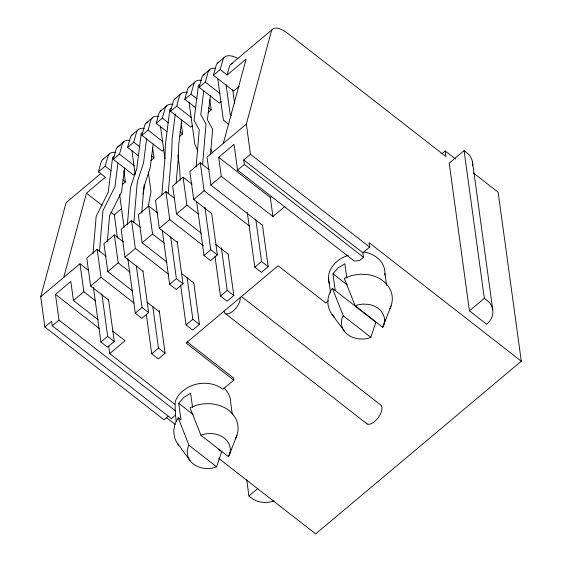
<?xml version="1.0" encoding="UTF-8"?>
<svg xmlns="http://www.w3.org/2000/svg" width="562" height="562" viewBox="0 0 562 562"><rect width="100%" height="100%" fill="white"/><g stroke="black" fill="none" stroke-linecap="round" stroke-linejoin="round"><path stroke-width="0.84" d="M93.011 253.581L96.172 216.356L108.199 192.422L112.4 159.144A9.498 3.484 50 0 1 113.798 156.693M99.481 251.369L102.937 210.68L114.964 186.739L117.978 162.847M107.349 241.808L109.555 215.836L121.589 191.895L124.602 168.003M127.377 224.73L130.532 187.504L136.805 168.403L141.006 135.119A9.498 3.484 50 0 1 142.397 132.674M133.847 222.51L137.297 181.821L143.57 162.72L146.584 138.828M141.715 212.949L143.914 186.977L150.187 167.876L153.201 143.984M161.807 195.007L164.891 158.646L165.404 144.378L169.605 111.1A9.498 3.484 50 0 1 171.003 108.656M168.207 193.651L171.656 152.962L172.169 138.702L175.295 113.953M176.145 183.226L178.28 158.119L178.793 143.858L181.807 119.966M196.096 167.012L199.257 129.787L194.009 120.359L198.21 87.082A9.498 3.484 50 0 1 199.11 84.743M202.566 164.799L206.015 124.111L200.775 114.676L203.788 90.784M210.511 154.367L212.64 129.267L207.392 119.832L210.511 95.09M176.215 421.662C175.485 414.897 174.838 408.138 175.302 401.401C178.597 392.627 186.781 386.775 195.597 384.359A28.486 22.902 -7.8 0 1 222.938 389.234L233.764 380.144L233.455 377.91L187.174 341.865M142.987 194.009L144.364 186.493L144.132 184.786M148.227 206.69L150.988 191.649L148.298 172.042M168.319 416.175L164.013 419.786L44.848 326.979L40.71 296.764L65.705 204.09A28.486 10.453 50 0 1 67.77 201.344M63.71 277.452L86.443 193.173L105.382 177.269L98.42 171.846L101.069 162.362A37.984 13.938 50 0 1 103.822 158.709M237.817 58.385A37.984 13.938 50 0 0 222.826 60.113L220.171 69.604L227.132 75.02L229.394 66.625A28.486 10.453 50 0 1 232.57 63.471M223.339 143.394L246.072 59.115L227.132 75.02M284.941 206.437L272.928 216.532L221.287 176.313L218.681 157.29L234.038 144.392L237.564 170.131L354.292 261.042L359.525 260.585L363.488 257.263L362.876 252.788L369.641 247.104L250.476 154.297L246.339 124.076L271.334 31.402A28.486 10.453 50 0 1 288.749 34.142L445.947 156.566L445.181 150.967L441.851 153.763M98.42 171.846L105.178 166.169L107.834 156.679A37.984 13.938 50 0 1 115.765 152.428M135.386 173.553L133.531 175.105L113.299 159.355L115.955 149.864A37.984 13.938 50 0 1 120.184 145.663M113.299 159.355L119.481 154.157L122.137 144.673A37.984 13.938 50 0 1 130.061 140.416M138.393 155.744L127.602 147.342L130.251 137.852A37.984 13.938 50 0 1 133.004 134.199M127.602 147.342L133.784 142.151L136.44 132.66A37.984 13.938 50 0 1 144.364 128.41M163.985 149.527L162.13 151.087L141.898 135.33L144.553 125.846A37.984 13.938 50 0 1 147.307 122.186M141.898 135.33L148.087 130.138L150.742 120.654A37.984 13.938 50 0 1 158.667 116.397M166.991 131.726L156.201 123.324L158.856 113.833A37.984 13.938 50 0 1 161.61 110.18M156.201 123.324L162.383 118.125L165.038 108.642A37.984 13.938 50 0 1 172.97 104.384M192.59 125.509L190.736 127.068L170.504 111.311L173.159 101.827A37.984 13.938 50 0 1 175.906 98.167M170.504 111.311L176.686 106.12L179.341 96.629A37.984 13.938 50 0 1 187.265 92.379M195.597 107.707L184.807 99.298L187.455 89.815A37.984 13.938 50 0 1 190.209 86.162M184.807 99.298L190.989 94.107L193.644 84.623A37.984 13.938 50 0 1 201.568 80.366M221.189 101.49L219.335 103.05L199.103 87.293L201.758 77.802A37.984 13.938 50 0 1 204.512 74.149M199.103 87.293L205.292 82.101L207.947 72.61A37.984 13.938 50 0 1 215.19 68.269M239.173 86.393L233.637 91.037L213.405 75.28L216.061 65.796A37.984 13.938 50 0 1 218.815 62.136M178.765 445.16A32.315 25.978 -7.8 0 1 174.67 437.749L173.658 431.04L174.845 424.247L178.147 417.833L189.036 445.315L187.996 447.338L187.202 451.89L187.877 456.386A21.651 17.408 -7.8 0 0 214.143 467.703L216.609 466.783L221.674 451.736L218.808 449.502M235.309 438.95A32.315 25.978 -7.8 0 0 227.54 409.459A32.315 25.978 -7.8 0 0 190.061 407.829L200.957 435.304L228.523 456.78L230.926 449.649M332.367 288.32L343.263 315.802L342.216 317.825A21.651 17.408 -7.8 0 0 368.363 338.191L370.829 337.27L375.894 322.223L332.367 288.32A32.315 25.978 -7.8 0 0 334.608 317.432M389.895 308.721A32.315 25.978 -7.8 0 0 368.763 274.748L360.439 274.186L352.086 275.401L344.281 278.309L355.177 305.791L382.743 327.26L385.413 319.342M228.523 456.78L236.89 435.311M382.743 327.26L391.11 305.798M178.147 417.833L181.013 420.067L178.716 403.277L183.711 397.524L190.63 393.274L192.583 407.541M335.233 290.554L332.936 273.764L337.931 268.011L344.85 263.754L346.803 278.028M102.614 159.594L109.379 153.918M117.5 147.103L123.682 141.905M131.796 135.091L137.985 129.899M146.099 123.078L152.288 117.887M160.402 111.072L166.584 105.874M174.705 99.06L180.887 93.868M189.001 87.047L195.19 81.855M203.303 75.041L209.493 69.85M217.606 63.028L224.371 57.352M213.405 75.28L220.171 69.604M66.864 202.018L100.816 173.503M230.553 64.546L272.493 29.329M122.34 184.505L125.41 181.926L123.879 170.715M150.925 160.5L154.016 157.901L152.597 147.553M179.524 136.482L182.615 133.882L181.196 123.535M208.13 112.463L211.221 109.864L209.802 99.516M117.465 238.176L114.276 214.853L121.455 208.818M40.71 296.764L80.008 263.761L88.318 270.231M106.141 256.3L97.191 249.331L86.773 258.077L90.608 286.058L108.614 300.087M123.373 241.913L114.374 234.902L103.956 243.648L107.785 271.629L132.576 290.933M140.5 227.448L131.55 220.473L121.139 229.226L124.968 257.206L142.973 271.228M157.739 213.061L148.733 206.05L138.315 214.796L142.151 242.777L166.935 262.082M174.178 198.056L165.916 191.621L155.498 200.367L159.327 228.348L177.339 242.37M192.099 184.203L183.093 177.192L172.675 185.938L176.51 213.918L201.294 233.223M209.226 169.731L200.276 162.762L189.858 171.508L193.693 199.489L211.698 213.511M246.339 124.076L207.041 157.079L210.869 185.06L262.51 225.278M175.716 411.012L58.989 320.094L55.469 294.355L70.819 281.464L73.425 300.487L98.21 319.792M73.425 300.487L83.843 291.741L80.008 263.761M90.608 286.058L101.027 277.312L97.191 249.331M107.785 271.629L118.203 262.883L114.374 234.902M124.968 257.206L135.386 248.453L131.55 220.473M142.151 242.777L152.569 234.024L148.733 206.05M159.327 228.348L169.745 219.602L165.916 191.621M176.51 213.918L186.928 205.172L183.093 177.192M193.693 199.489L204.111 190.743L200.276 162.762M210.869 185.06L221.287 176.313M44.848 326.979L51.613 321.302L52.231 325.777L171.389 418.585L175.351 415.262L175.175 414.103M363.488 257.263L244.33 164.455L243.711 159.98L250.476 154.297M52.231 325.777L58.989 320.094M237.564 170.131L244.33 164.455M272.928 216.532L270.322 197.501L271.657 196.384M108.466 298.991L114.29 341.492L107.525 347.175L100.9 342.019L107.665 336.336L101.841 293.835M142.945 271.003L148.649 312.634L141.884 318.317L135.266 313.16L142.024 307.484L136.327 265.847M177.185 241.281L183.008 283.782L176.243 289.458L169.626 284.302L176.391 278.626L170.686 236.988M211.67 213.293L217.368 254.923L210.61 260.606L203.985 255.45L210.75 249.767L204.926 207.266M174.796 404.296L109.709 353.596L125.066 340.705L112.674 331.053M159.257 310.645L165.095 353.259L158.336 358.935L151.712 353.779L158.477 348.103L152.759 306.36M193.742 282.658L199.461 324.4L192.696 330.084L186.071 324.927L192.836 319.244L187.118 277.502M228.102 253.799L233.82 295.542L227.055 301.225L220.437 296.069L227.203 290.385L221.365 247.772M262.461 224.94L268.179 266.69L261.414 272.366L254.797 267.21L261.562 261.534L255.843 219.784M464.086 150.609L449.207 163.106L469.446 310.835L486.657 324.246A20.892 16.79 -7.8 0 0 486.973 300.403L484.325 298.338L464.086 150.609L466.734 152.674A20.892 16.79 -7.8 0 1 472.579 165.825M328.299 300.754L325.756 302.897L278.092 265.77L186.099 343.024L233.764 380.144M274.228 500.847A20.892 16.79 -7.8 0 1 251.586 498.08L248.938 496.021L257.993 488.413M469.446 310.835L484.325 298.338M473.38 172.934L498.136 192.218L521.29 361.218L315.661 533.9L218.766 458.437M348.342 255.394C340.031 257.775 332.655 263.704 329.522 271.889A28.486 22.902 -7.8 0 0 329.367 283.789M355.177 305.791L357.643 304.871L363.235 304.056L368.812 304.435A21.651 17.408 -7.8 0 1 383.79 325.236M200.957 435.304L203.423 434.384A21.651 17.408 -7.8 0 1 229.57 454.749M445.181 150.967L455.494 159.004M205.292 82.101L220.128 93.65M190.989 94.107L197.058 98.835M208.523 107.764L211.221 109.864M521.29 361.218L369.023 242.629L369.641 247.104M176.686 106.12L191.523 117.676M243.711 159.98L362.876 252.788M218.681 157.29L270.322 197.501M162.383 118.125L168.452 122.853M179.917 131.782L182.615 133.882M332.936 273.764L347.365 285.004M148.087 130.138L162.924 141.694M204.111 190.743L249.549 226.135M133.784 142.151L139.854 146.872M151.319 155.8L154.016 157.901M343.263 315.802L370.829 337.27M261.562 261.534L268.179 266.69M186.928 205.172L198.702 214.34M119.481 154.157L134.318 165.713M215.752 244.484L228.151 254.136M105.178 166.169L111.248 170.897M122.713 179.826L125.41 181.926M210.75 249.767L217.368 254.923M169.745 219.602L203.486 245.875M241.288 296.42L381.577 405.68L381.879 407.921A11.395 5.332 -52.1 0 1 375.739 420.502A11.395 5.332 -52.1 0 1 366.164 423.06M227.203 290.385L233.82 295.542M152.569 234.024L164.343 243.198M86.443 193.173L102.052 205.334M110.876 212.211L114.276 214.853M181.393 273.343L193.785 282.988M225.524 313.659L367.197 423.994M176.391 278.626L183.008 283.782M135.386 248.453L168.431 274.193M192.836 319.244L199.461 324.4M118.203 262.883L129.977 272.05M147.033 302.194L159.425 311.847M142.024 307.484L148.649 312.634M101.027 277.312L134.072 303.051M158.477 348.103L165.095 353.259M83.843 291.741L95.617 300.909M55.469 294.355L99.53 328.672M107.665 336.336L114.29 341.492M178.716 403.277L193.145 414.517M166.169 417.468L175.168 424.479M189.036 445.315L216.609 466.783M231.509 115.54L230.174 114.43L226.086 84.595M228.748 124.56L223.409 120.106L217.803 79.193A9.498 3.484 50 0 1 217.761 78.511M332.023 314.397L344.197 330.997M177.803 443.91L189.977 460.51M210.617 148.993L212.345 152.843M197.578 150.293L194.803 144.132L189.204 103.218A9.498 3.484 50 0 1 189.155 102.53M472.523 162.158L492.762 309.894M384.956 273.413L386.6 285.426M328.475 277.874L330.547 292.985M232.703 89.751L234.572 103.387M247.294 212.422L254.797 267.21M246.676 479.505L248.938 496.021M214.958 256.061L220.437 296.069M232.261 414.082L230.736 402.926A28.486 22.902 -7.8 0 0 223.887 388.04M196.623 201.674L203.985 255.45M177.838 154.838L179.587 167.624L180.318 180.276M164.919 158.772L160.599 127.237A9.498 3.484 50 0 1 160.627 125.965M180.592 284.92L186.071 324.927M162.256 230.525L169.626 284.302M135.147 174.269L132 151.255A9.498 3.484 50 0 1 131.951 150.567M146.352 314.65L151.712 353.779M119.594 194.515L124.09 227.336M127.778 258.52L135.266 313.16M108.642 345.813L109.709 353.596M93.418 287.372L100.9 342.019M364.204 252.036A28.486 22.902 -7.8 0 1 384.851 275.127M240.213 297.579A11.395 5.332 -52.1 0 1 233.012 311.109A11.395 5.332 -52.1 0 1 223.978 311.215"/></g></svg>
